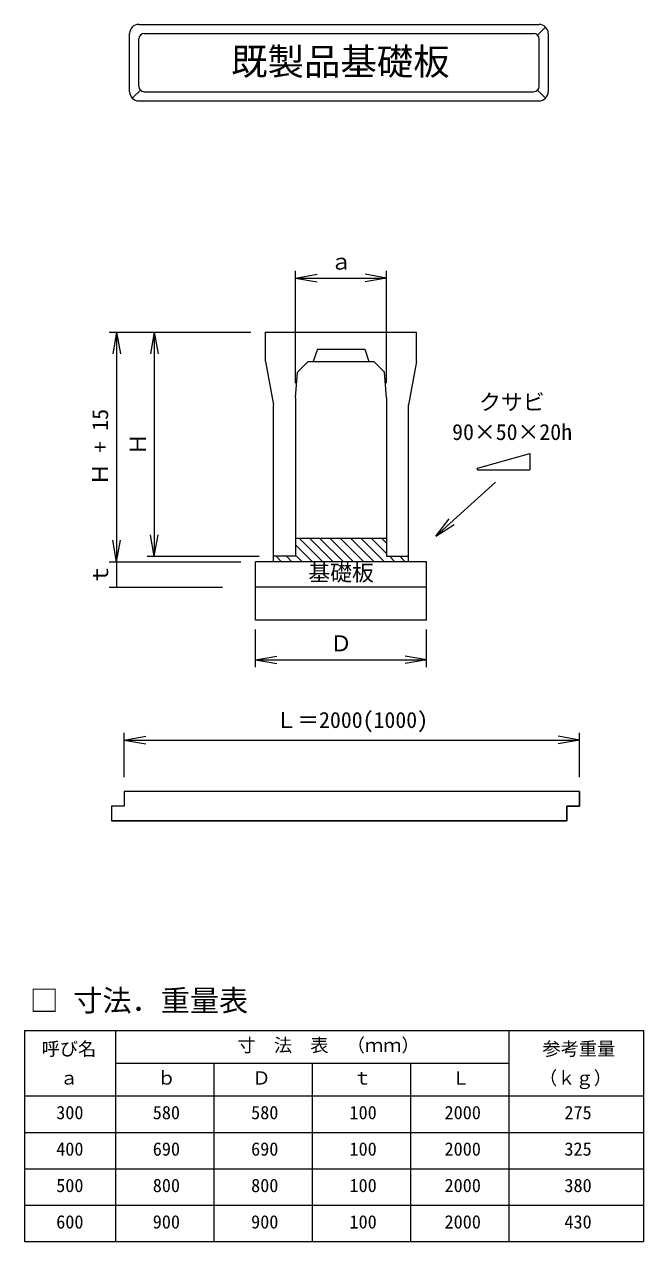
# Model space of a CAD drawing. Units: millimetres on the paper. Extents: x 56 to 141, y 29 to 196.
import ezdxf
from ezdxf.enums import TextEntityAlignment as Align

# ---------------------------------------------------------------- set-up
doc = ezdxf.new("R2010")
doc.units = ezdxf.units.MM
doc.layers.add('0_2', color=4, linetype='Continuous', lineweight=18)
doc.styles.add('ＭＳ ゴシック-5.0-0.0', font='')
doc.styles.get('ＭＳ ゴシック-5.0-0.0').set_extended_font_data('ＭＳ ゴシック-5.0-0.0')

msp = doc.modelspace()

# ---------------------------------------------------------------- linework, layer by layer
at = {"layer": '0_2'}
for p, q in [((72.003, 195.873), (126.952, 195.873)), ((126.732, 194.403), (127.835, 195.507)), ((70.753, 186.623), (70.753, 194.623)), ((72.003, 187.373), (72.003, 193.873)), ((72.753, 194.623), (126.202, 194.623)), ((126.952, 187.373), (126.952, 193.873)), ((128.202, 194.623), (128.202, 186.623)), ((72.222, 186.843), (71.119, 185.739)), ((72.753, 186.623), (126.202, 186.623)), ((126.732, 186.843), (127.835, 185.739)), ((72.003, 185.373), (126.952, 185.373)), ((93.519, 146.619), (93.519, 162.05)), ((106.019, 146.619), (106.019, 162.05)), ((93.519, 161.05), (96.473, 161.571)), ((93.519, 161.05), (96.473, 160.529)), ((93.519, 161.05), (106.019, 161.05)), ((106.019, 161.05), (103.064, 161.571)), ((106.019, 161.05), (103.064, 160.529)), ((67.957, 153.619), (87.394, 153.619)), ((68.957, 153.619), (68.436, 150.665)), ((68.957, 153.619), (69.478, 150.665)), ((68.957, 153.619), (68.957, 122.119)), ((74.138, 153.619), (73.617, 150.665)), ((74.138, 153.619), (74.659, 150.665)), ((74.138, 153.619), (74.138, 122.869)), ((89.394, 153.619), (110.144, 153.619)), ((89.394, 149.619), (89.394, 153.619)), ((110.144, 149.619), (110.144, 153.619)), ((96.521, 151.304), (95.947, 149.619)), ((96.521, 151.304), (103.016, 151.304)), ((103.016, 151.304), (103.591, 149.619)), ((89.394, 149.619), (90.519, 143.648)), ((95.269, 149.619), (93.808, 148.158)), ((95.269, 149.619), (104.269, 149.619)), ((104.269, 149.619), (105.73, 148.158)), ((110.144, 149.619), (109.019, 143.648)), ((93.519, 144.619), (93.808, 148.158)), ((106.019, 144.619), (105.73, 148.158)), ((93.519, 144.619), (93.519, 122.869)), ((106.019, 144.619), (106.019, 122.869)), ((90.519, 122.119), (90.519, 143.648)), ((109.019, 122.119), (109.019, 143.648)), ((118.478, 134.972), (125.672, 136.957)), ((125.672, 136.957), (125.672, 134.741)), ((118.478, 134.741), (118.478, 134.972)), ((118.478, 134.741), (125.672, 134.741)), ((112.755, 125.627), (120.979, 133.029)), ((112.755, 125.627), (114.603, 127.991)), ((112.755, 125.627), (115.299, 127.217)), ((74.138, 122.869), (73.617, 125.824)), ((74.138, 122.869), (74.659, 125.824)), ((93.519, 125.369), (106.019, 125.369)), ((97.254, 122.119), (94.004, 125.369)), ((98.668, 122.119), (95.418, 125.369)), ((100.082, 122.119), (96.832, 125.369)), ((101.497, 122.119), (98.247, 125.369)), ((102.911, 122.119), (99.661, 125.369)), ((104.325, 122.119), (101.075, 125.369)), ((105.739, 122.119), (102.489, 125.369)), ((106.019, 123.254), (103.903, 125.369)), ((106.019, 124.668), (105.318, 125.369)), ((68.957, 122.119), (68.436, 125.074)), ((68.957, 122.119), (69.478, 125.074)), ((95.84, 122.119), (93.519, 124.44)), ((67.957, 122.119), (86.019, 122.119)), ((68.957, 122.119), (68.957, 118.619)), ((73.138, 122.869), (88.519, 122.869)), ((88.019, 114.119), (88.019, 122.119)), ((111.519, 122.119), (88.019, 122.119)), ((93.519, 122.869), (90.519, 122.869)), ((91.597, 122.119), (90.847, 122.869)), ((93.011, 122.119), (92.261, 122.869)), ((94.426, 122.119), (93.519, 123.026)), ((106.019, 122.869), (109.019, 122.869)), ((107.153, 122.119), (106.403, 122.869)), ((108.568, 122.119), (107.818, 122.869)), ((111.519, 114.119), (111.519, 122.119)), ((67.957, 118.619), (83.519, 118.619)), ((111.519, 118.619), (88.019, 118.619)), ((111.519, 114.119), (88.019, 114.119)), ((88.019, 107.664), (88.019, 112.842)), ((111.519, 107.664), (111.519, 112.842)), ((88.019, 108.664), (90.973, 109.185)), ((88.019, 108.664), (90.973, 108.143)), ((88.019, 108.664), (111.519, 108.664)), ((111.519, 108.664), (108.564, 109.185)), ((111.519, 108.664), (108.564, 108.143)), ((70, 92.575), (70, 98.651)), ((132.5, 92.575), (132.5, 98.651)), ((70, 97.651), (72.954, 98.172)), ((70, 97.651), (132.5, 97.651)), ((70, 97.651), (72.954, 97.13)), ((132.5, 97.651), (129.546, 98.172)), ((132.5, 97.651), (129.546, 97.13)), ((70, 90.575), (70, 88.575)), ((132.5, 90.575), (70, 90.575)), ((132.5, 90.575), (132.5, 88.575)), ((68.25, 88.575), (68.25, 86.575)), ((70, 88.575), (68.25, 88.575)), ((132.5, 88.575), (130.75, 88.575)), ((130.75, 88.575), (130.75, 86.575)), ((130.75, 86.575), (68.25, 86.575)), ((56.301, 57.813), (141.301, 57.813)), ((56.301, 57.813), (56.301, 28.813)), ((68.801, 57.813), (68.801, 28.813)), ((122.801, 57.813), (122.801, 28.813)), ((141.301, 57.813), (141.301, 28.813)), ((68.801, 53.313), (122.801, 53.313)), ((82.301, 53.313), (82.301, 28.813)), ((95.801, 53.313), (95.801, 28.813)), ((109.301, 53.313), (109.301, 28.813)), ((56.301, 48.813), (141.301, 48.813)), ((56.301, 43.813), (141.301, 43.813)), ((56.301, 38.813), (141.301, 38.813)), ((56.301, 33.813), (141.301, 33.813)), ((56.301, 28.813), (141.301, 28.813))]:
    msp.add_line(p, q, dxfattribs=at)
at = {"layer": '0_2', "color": 30}
for p, q in [((132.5, 90.575), (70, 90.575)), ((70, 90.575), (70, 88.575)), ((132.5, 88.575), (132.5, 90.575)), ((70, 88.575), (68.25, 88.575)), ((68.25, 88.575), (68.25, 86.575)), ((130.75, 86.575), (130.75, 88.575)), ((130.75, 88.575), (132.5, 88.575)), ((68.25, 86.575), (130.75, 86.575))]:
    msp.add_line(p, q, dxfattribs=at)
at = {"layer": '0_2'}
for centre, radius, start, end in [((72.003, 194.623), 1.25, 90, 180), ((126.952, 194.623), 1.25, 0, 90), ((72.753, 193.873), 0.75, 90, 180), ((126.202, 193.873), 0.75, 0, 90), ((72.753, 187.373), 0.75, 180, 270), ((126.202, 187.373), 0.75, 270, 0), ((72.003, 186.623), 1.25, 180, 270), ((126.952, 186.623), 1.25, 270, 0)]:
    msp.add_arc(centre, radius, start, end, dxfattribs=at)

# ---------------------------------------------------------------- texts
at = {"layer": '0_2', "style": 'ＭＳ ゴシック-5.0-0.0'}
for s, height, p in [('既製品基礎板', 3.666, (84.675, 187.831)), ('ａ', 2.199, (98.269, 161.55)), ('クサビ', 2.199, (118.717, 142.28)), ('90×50×20h', 2.199, (115.016, 138.168)), ('基礎板', 2.199, (95.274, 118.843)), ('Ｄ', 2.199, (98.269, 109.164)), ('Ｌ＝2000(1000)', 2.199, (90.75, 98.651)), ('□ 寸法．重量表', 2.933, (57.022, 59.552)), ('寸\u3000法\u3000表\u3000（ｍｍ）', 1.833, (85.551, 54.313)), ('呼び名', 1.833, (58.668, 53.813)), ('参考重量', 1.833, (127.407, 53.813)), ('ｂ', 1.833, (74.572, 49.813)), ('Ｄ', 1.833, (87.605, 49.813)), ('ｔ', 1.833, (101.452, 49.813)), ('Ｌ', 1.833, (114.952, 49.813)), ('（ｋｇ）', 1.833, (126.941, 49.813)), ('ａ', 1.833, (61.168, 49.813)), ('300', 1.833, (60.676, 45.063)), ('580', 1.833, (73.926, 45.063)), ('580', 1.833, (87.426, 45.063)), ('100', 1.833, (100.926, 45.063)), ('2000', 1.833, (113.976, 45.063)), ('275', 1.833, (130.426, 45.063)), ('400', 1.833, (60.676, 40.063)), ('690', 1.833, (73.926, 40.063)), ('690', 1.833, (87.426, 40.063)), ('100', 1.833, (100.926, 40.063)), ('2000', 1.833, (113.976, 40.063)), ('325', 1.833, (130.426, 40.063)), ('500', 1.833, (60.676, 35.063)), ('800', 1.833, (73.926, 35.063)), ('800', 1.833, (87.426, 35.063)), ('100', 1.833, (100.926, 35.063)), ('2000', 1.833, (113.976, 35.063)), ('380', 1.833, (130.426, 35.063)), ('600', 1.833, (60.676, 30.063)), ('900', 1.833, (73.926, 30.063)), ('900', 1.833, (87.426, 30.063)), ('100', 1.833, (100.926, 30.063)), ('2000', 1.833, (113.976, 30.063)), ('430', 1.833, (130.426, 30.063))]:
    msp.add_text(s, height=height, dxfattribs=at).set_placement(p, align=Align.BOTTOM_LEFT)
for s, p in [('Ｈ + 15', (68.457, 132.619)), ('Ｈ', (73.638, 136.744)), ('ｔ', (68.457, 118.869))]:
    msp.add_text(s, height=2.199, rotation=90, dxfattribs=at).set_placement(p, align=Align.BOTTOM_LEFT)

doc.saveas('drawing.dxf')
